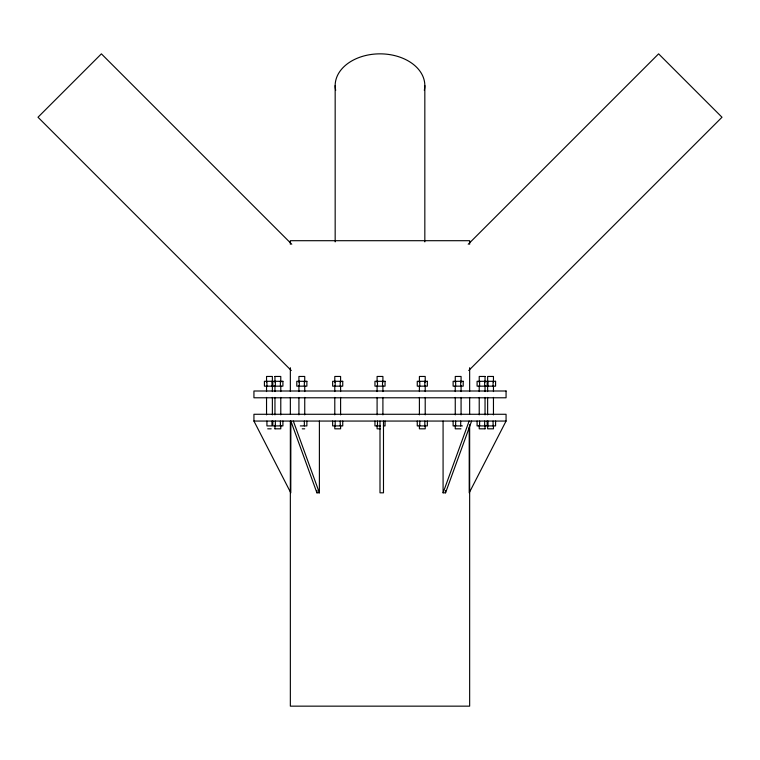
<?xml version="1.0" encoding="UTF-8"?>
<svg xmlns="http://www.w3.org/2000/svg" width="760" height="760" viewBox="0 0 760 760"><rect width="100%" height="100%" fill="white"/><g stroke="black" fill="none" stroke-linecap="round" stroke-linejoin="round"><path stroke-width="1.14" d="M471.608 421.059L445.55 492.822L443.08 492.822L469.138 421.059M319.39 421.059L319.39 492.822L316.92 492.822L290.861 421.059L290.785 492.822L253.935 421.059L253.935 414.276L506.065 414.276L506.065 421.059L469.214 492.822L469.214 426.94M468.226 244.226L658.606 53.846L722 117.239L468.73 370.519M274.968 376.456L280.772 376.456L280.782 382.27M485.032 376.456L479.227 376.456L479.218 382.27M253.935 421.059L506.065 421.059M300.323 425.913L306.878 425.913L306.878 421.059M380.503 425.913L374.955 425.913L374.955 421.059M383.363 425.913L385.044 425.913L385.044 421.059M462.365 425.913L453.122 425.913L453.122 421.059M267.71 428.82L271.197 428.82M274.968 428.82L280.772 428.82L280.782 425.324M302.242 428.82L304.712 428.82M380.418 428.82L377.102 428.82L377.093 425.324M460.959 428.82L455.269 428.82L455.259 425.324M485.032 428.82L479.227 428.82L479.218 425.324M291.773 244.226L101.394 53.846L38 117.239L291.27 370.519M293.331 421.059L319.39 492.822M495.586 421.059L495.586 425.913L477.09 425.913L477.09 421.059M493.458 382.27L493.458 376.456L487.644 376.456L487.635 382.27M493.458 385.766L493.458 391.58M493.458 397.404L493.458 414.856M493.458 425.324L493.458 428.82L487.644 428.82L487.635 425.324M493.069 381.301L493.069 386.156M493.069 421.059L493.069 425.913M488.024 381.301L488.024 386.156M488.024 421.059L488.024 425.913M487.635 385.766L487.635 391.58M487.635 397.404L487.635 414.856M487.169 381.301L487.169 386.156M487.169 421.059L487.169 425.913M485.041 376.456L485.041 382.27M485.041 385.766L485.041 391.58M485.041 397.404L485.041 414.856M485.041 425.324L485.041 428.82M484.652 381.301L484.652 386.156M484.652 421.059L484.652 425.913M479.608 381.301L479.608 386.156M479.608 421.059L479.608 425.913M479.218 385.766L479.218 391.58M479.218 397.404L479.218 414.856M469.651 244.264L469.651 240.701L290.349 240.701L290.349 244.264M469.651 367.745L469.651 391.495M469.651 397.433L469.651 414.058M469.651 424.745L469.651 706.154L290.349 706.154L290.349 421.183M461.073 382.27L461.073 376.456L455.269 376.456L455.259 382.27M461.073 385.766L461.073 391.58M461.073 397.404L461.073 414.856M460.693 381.301L460.693 386.156M460.693 421.059L460.693 425.913M455.648 381.301L455.648 386.156M455.648 421.059L455.648 425.913M455.259 385.766L455.259 391.58M455.259 397.404L455.259 414.856M445.55 490.466L445.55 492.822M443.08 421.059L443.08 492.822M427.348 421.059L427.348 425.913L417.259 425.913L417.259 421.059M425.21 382.27L425.21 376.456L419.406 376.456L419.397 382.27M425.21 385.766L425.21 391.58M425.21 397.404L425.21 414.856M425.21 425.324L425.21 428.82L419.406 428.82L419.397 425.324M424.83 85.547L424.83 241.88M424.821 381.301L424.821 386.156M424.821 421.059L424.821 425.913M419.786 381.301L419.786 386.156M419.786 421.059L419.786 425.913M419.397 385.766L419.397 391.58M419.397 397.404L419.397 414.856M383.486 421.059L383.486 492.822L380 492.822L380 421.059M382.907 382.27L382.907 376.456L377.102 376.456L377.093 382.27M382.907 385.766L382.907 391.58M382.907 397.404L382.907 414.856M382.517 381.301L382.517 386.156M377.483 381.301L377.483 386.156M377.483 421.059L377.483 425.913M377.093 385.766L377.093 391.58M377.093 397.404L377.093 414.856M342.741 421.059L342.741 425.913L332.652 425.913L332.652 421.059M340.603 382.27L340.603 376.456L334.799 376.456L334.79 382.27M340.603 385.766L340.603 391.58M340.603 397.404L340.603 414.856M340.603 425.324L340.603 428.82L334.799 428.82L334.79 425.324M340.214 381.301L340.214 386.156M340.214 421.059L340.214 425.913M335.169 85.547L335.169 241.88M335.179 381.301L335.179 386.156M335.179 421.059L335.179 425.913M334.79 385.766L334.79 391.58M334.79 397.404L334.79 414.856M316.92 490.466L316.92 492.822M304.741 382.27L304.741 376.456L298.927 376.456L298.927 382.27M304.741 385.766L304.741 391.58M304.741 397.404L304.741 414.856M304.351 381.301L304.351 386.156M304.351 421.059L304.351 425.913M299.307 381.301L299.307 386.156M298.927 385.766L298.927 391.58M298.927 397.404L298.927 414.856M290.349 367.745L290.349 391.495M290.349 397.433L290.349 414.058M282.91 421.059L282.91 425.913L272.83 425.913L272.83 421.059M280.782 385.766L280.782 391.58M280.782 397.404L280.782 414.856M280.392 381.301L280.392 386.156M280.392 421.059L280.392 425.913M275.348 381.301L275.348 386.156M275.348 421.059L275.348 425.913M274.959 376.456L274.959 382.27M274.959 385.766L274.959 391.58M274.959 397.404L274.959 414.856M274.959 425.324L274.959 428.82M272.83 381.301L272.83 386.156M272.365 382.27L272.365 376.456L266.551 376.456L266.541 382.27M272.365 385.766L272.365 391.58M272.365 397.404L272.365 414.856M271.976 381.301L271.976 386.156M271.976 421.059L271.976 425.913L266.931 425.913L266.931 421.059M266.931 381.301L266.931 386.156M266.541 385.766L266.541 391.58M266.541 397.404L266.541 414.856M335.692 90.345A44.83 31.701 0 0 1 380 53.846A44.83 31.701 0 0 1 424.308 90.345M282.91 381.301L264.413 381.301L264.413 386.156L282.91 386.156L282.91 381.301M306.878 381.301L296.79 381.301L296.79 386.156L306.878 386.156L306.878 381.301M342.741 381.301L332.652 381.301L332.652 386.156L342.741 386.156L342.741 381.301M385.044 381.301L374.955 381.301L374.955 386.156L385.044 386.156L385.044 381.301M427.348 381.301L417.259 381.301L417.259 386.156L427.348 386.156L427.348 381.301M463.21 381.301L453.122 381.301L453.122 386.156L463.21 386.156L463.21 381.301M495.586 381.301L477.09 381.301L477.09 386.156L495.586 386.156L495.586 381.301M506.065 391.001L253.935 391.001L253.935 397.784L506.065 397.784L506.065 391.001"/></g></svg>
